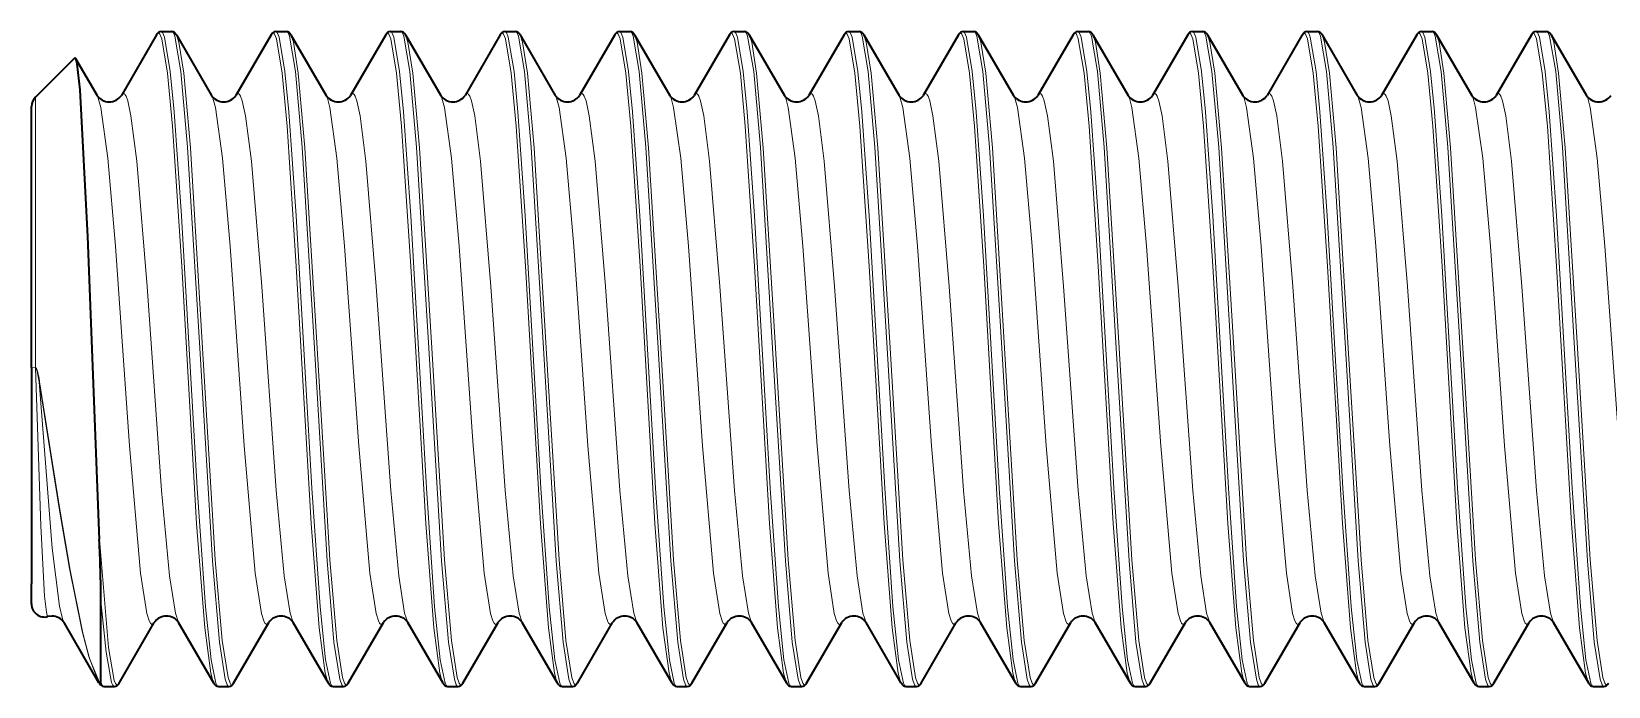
# Model space of a CAD drawing. Extents: x 276 to 976, y 40 to 757.
# Drawn here: x 859.6 to 869.23, y 384.44 to 388.44 of the extents above; entities that cross this region are included whole.
import ezdxf

# ---------------------------------------------------------------- set-up
doc = ezdxf.new("R2010")
doc.units = 0

msp = doc.modelspace()

# ---------------------------------------------------------------- linework, layer by layer
at = {"color": 7, "lineweight": 35, "ltscale": 0.010724}
for p, q in [((860.3629, 388.4178), (860.1475, 388.0469)), ((861.0629, 388.4178), (860.8474, 388.0469)), ((861.7628, 388.4178), (861.5474, 388.0469)), ((862.4628, 388.4178), (862.2474, 388.0469)), ((863.1628, 388.4178), (862.9474, 388.0469)), ((863.8629, 388.4178), (863.6475, 388.0469)), ((864.5629, 388.4178), (864.3474, 388.0469)), ((865.2628, 388.4178), (865.0474, 388.0469)), ((865.9628, 388.4178), (865.7474, 388.0469)), ((866.6628, 388.4178), (866.4474, 388.0469)), ((867.3629, 388.4178), (867.1475, 388.0469)), ((868.0629, 388.4178), (867.8474, 388.0469)), ((868.7628, 388.4178), (868.5474, 388.0469)), ((860.7128, 384.4564), (860.4974, 384.8274)), ((861.4128, 384.4564), (861.1974, 384.8274)), ((862.1129, 384.4564), (861.8975, 384.8274)), ((863.5128, 384.4564), (863.2974, 384.8274)), ((864.2128, 384.4564), (863.9974, 384.8274)), ((864.9128, 384.4564), (864.6974, 384.8274)), ((865.6129, 384.4564), (865.3975, 384.8274)), ((867.0128, 384.4564), (866.7974, 384.8274)), ((867.7128, 384.4564), (867.4974, 384.8274)), ((868.4128, 384.4564), (868.1974, 384.8274)), ((869.1129, 384.4564), (868.8975, 384.8274))]:
    msp.add_line(p, q, dxfattribs=at)
at = {"color": 7, "lineweight": 35, "ltscale": 0.00161}
for p, q in [((860.391, 388.4371), (860.4554, 388.4371)), ((861.791, 388.4371), (861.8553, 388.4371)), ((862.491, 388.4371), (862.5554, 388.4371)), ((863.191, 388.4371), (863.2554, 388.4371)), ((863.891, 388.4371), (863.9554, 388.4371)), ((865.291, 388.4371), (865.3553, 388.4371)), ((865.991, 388.4371), (866.0554, 388.4371)), ((866.691, 388.4371), (866.7554, 388.4371)), ((867.391, 388.4371), (867.4554, 388.4371)), ((868.791, 388.4371), (868.8553, 388.4371)), ((860.0409, 384.4371), (860.1053, 384.4371)), ((860.741, 384.4371), (860.8054, 384.4371)), ((861.441, 384.4371), (861.5054, 384.4371)), ((862.141, 384.4371), (862.2054, 384.4371)), ((863.541, 384.4371), (863.6053, 384.4371)), ((864.241, 384.4371), (864.3054, 384.4371)), ((864.941, 384.4371), (865.0054, 384.4371)), ((865.641, 384.4371), (865.7054, 384.4371)), ((867.041, 384.4371), (867.1053, 384.4371)), ((867.741, 384.4371), (867.8054, 384.4371)), ((868.441, 384.4371), (868.5054, 384.4371)), ((869.141, 384.4371), (869.2054, 384.4371))]:
    msp.add_line(p, q, dxfattribs=at)
at = {"color": 7, "lineweight": 35, "ltscale": 0.010723}
for p, q in [((860.4835, 388.4178), (860.6989, 388.0469)), ((861.8834, 388.4178), (862.0988, 388.0469)), ((862.5834, 388.4178), (862.7988, 388.0469)), ((863.2834, 388.4178), (863.4988, 388.0469)), ((863.9835, 388.4178), (864.1989, 388.0469)), ((865.3834, 388.4178), (865.5988, 388.0469)), ((866.0834, 388.4178), (866.2988, 388.0469)), ((866.7834, 388.4178), (866.9988, 388.0469)), ((867.4835, 388.4178), (867.6989, 388.0469)), ((868.8834, 388.4178), (869.0988, 388.0469)), ((860.1334, 384.4565), (860.3488, 384.8274)), ((860.8334, 384.4565), (861.0488, 384.8274)), ((861.5334, 384.4565), (861.7488, 384.8274)), ((862.2335, 384.4565), (862.4489, 384.8274)), ((863.6334, 384.4565), (863.8488, 384.8274)), ((864.3334, 384.4565), (864.5488, 384.8274)), ((865.0334, 384.4565), (865.2488, 384.8274)), ((865.7335, 384.4565), (865.9489, 384.8274)), ((867.1334, 384.4565), (867.3488, 384.8274)), ((867.8334, 384.4565), (868.0488, 384.8274)), ((868.5334, 384.4565), (868.7488, 384.8274))]:
    msp.add_line(p, q, dxfattribs=at)
at = {"color": 7, "lineweight": 35, "ltscale": 0.001611}
for p, q in [((861.0909, 388.4371), (861.1554, 388.4371)), ((864.5909, 388.4371), (864.6554, 388.4371)), ((868.0909, 388.4371), (868.1554, 388.4371)), ((862.8409, 384.4371), (862.9054, 384.4371)), ((866.3409, 384.4371), (866.4054, 384.4371))]:
    msp.add_line(p, q, dxfattribs=at)
at = {"color": 7, "lineweight": 35, "ltscale": 0.010722}
for p, q in [((861.1835, 388.4178), (861.3988, 388.0469)), ((864.6835, 388.4178), (864.8988, 388.0469)), ((868.1835, 388.4178), (868.3988, 388.0469)), ((862.9335, 384.4565), (863.1488, 384.8274)), ((866.4335, 384.4565), (866.6488, 384.8274))]:
    msp.add_line(p, q, dxfattribs=at)
at = {"color": 7, "lineweight": 35, "ltscale": 0.008427}
msp.add_line((859.6223, 388.0363), (859.8607, 388.2747), dxfattribs=at)
at = {"color": 7, "lineweight": 35, "ltscale": 0.006509}
msp.add_line((859.868, 388.272), (859.9988, 388.0469), dxfattribs=at)
at = {"color": 7, "lineweight": 13, "ltscale": 0.004894}
msp.add_line((859.6223, 387.8405), (859.6223, 388.0363), dxfattribs=at)
at = {"color": 7, "lineweight": 35, "ltscale": 0.004721}
msp.add_line((859.5989, 387.7909), (859.5989, 387.9797), dxfattribs=at)
at = {"color": 7, "lineweight": 35, "ltscale": 0.035131}
msp.add_line((859.5989, 386.3857), (859.5989, 387.7909), dxfattribs=at)
at = {"color": 7, "lineweight": 13, "ltscale": 0.03642}
msp.add_line((859.6223, 386.3838), (859.6223, 387.8405), dxfattribs=at)
at = {"color": 7, "lineweight": 13, "ltscale": 0.000599952}
msp.add_line((859.5989, 386.3857), (859.6228, 386.3838), dxfattribs=at)
at = {"color": 7, "lineweight": 35, "ltscale": 0.033076}
msp.add_line((859.5989, 386.3857), (859.5989, 385.0626), dxfattribs=at)
at = {"color": 7, "lineweight": 13, "ltscale": 0.000602338}
msp.add_line((859.5989, 386.3857), (859.6228, 386.3828), dxfattribs=at)
at = {"color": 7, "lineweight": 13, "ltscale": 3.00273e-05}
msp.add_line((859.6223, 386.3838), (859.6229, 386.3827), dxfattribs=at)
at = {"color": 7, "lineweight": 13, "ltscale": 8.19761e-05}
msp.add_line((859.6484, 386.2981), (859.6453, 386.2973), dxfattribs=at)
at = {"color": 7, "lineweight": 35, "ltscale": 0.00304}
msp.add_line((859.5989, 384.941), (859.5989, 385.0626), dxfattribs=at)
at = {"color": 7, "lineweight": 35, "ltscale": 0.012357}
msp.add_line((860.0231, 384.4627), (860.0231, 384.9569), dxfattribs=at)
at = {"color": 7, "lineweight": 35, "ltscale": 0.000600061}
msp.add_line((859.7231, 384.8665), (859.6993, 384.8635), dxfattribs=at)
at = {"color": 7, "lineweight": 35, "ltscale": 0.010635}
msp.add_line((860.011, 384.4595), (859.7974, 384.8274), dxfattribs=at)
at = {"color": 7, "lineweight": 35, "ltscale": 0.010725}
for p, q in [((862.8129, 384.4564), (862.5974, 384.8274)), ((866.3129, 384.4564), (866.0974, 384.8274))]:
    msp.add_line(p, q, dxfattribs=at)
at = {"color": 7, "lineweight": 35, "ltscale": 0.000162119}
msp.add_line((860.011, 384.4595), (860.0143, 384.4539), dxfattribs=at)
at = {"color": 7, "lineweight": 35, "ltscale": 0.000130953}
msp.add_line((860.0173, 384.4502), (860.0141, 384.4543), dxfattribs=at)
at = {"color": 7, "lineweight": 13}
for points in [[(860.4294, 388.183), (860.3945, 388.3923), (860.3825, 388.4208), (860.3785, 388.4252), (860.3765, 388.4265), (860.3736, 388.4271)], [(860.4467, 388.1923), (860.4117, 388.4023), (860.3998, 388.4308), (860.3958, 388.4352), (860.3938, 388.4365), (860.3909, 388.4371)], [(860.4554, 388.4371), (860.4575, 388.4368), (860.4616, 388.434), (860.4658, 388.4284), (860.474, 388.409), (860.511, 388.1923)], [(860.4835, 388.4178), (860.4987, 388.3731), (860.5283, 388.184)], [(861.1294, 388.183), (861.0945, 388.3923), (861.0825, 388.4208), (861.0785, 388.4252), (861.0765, 388.4265), (861.0736, 388.4271)], [(861.1467, 388.1923), (861.1118, 388.4023), (861.0998, 388.4308), (861.0958, 388.4352), (861.0938, 388.4365), (861.0909, 388.4371)], [(861.1554, 388.4371), (861.1575, 388.4368), (861.1616, 388.434), (861.1658, 388.4284), (861.174, 388.409), (861.211, 388.1923)], [(861.1835, 388.4178), (861.1987, 388.3731), (861.2283, 388.184)], [(861.8293, 388.183), (861.7944, 388.3923), (861.7825, 388.4208), (861.7785, 388.4252), (861.7765, 388.4265), (861.7736, 388.4271)], [(861.8467, 388.1923), (861.8118, 388.4023), (861.7998, 388.4308), (861.7958, 388.4352), (861.7938, 388.4365), (861.7909, 388.4371)], [(861.8553, 388.4371), (861.8574, 388.4368), (861.8616, 388.434), (861.8657, 388.4284), (861.874, 388.409), (861.911, 388.1923)], [(861.8834, 388.4178), (861.8987, 388.3731), (861.9283, 388.184)], [(862.5294, 388.183), (862.4944, 388.3923), (862.4825, 388.4208), (862.4785, 388.4252), (862.4765, 388.4265), (862.4736, 388.4271)], [(862.5466, 388.1923), (862.5118, 388.4023), (862.4998, 388.4308), (862.4958, 388.4352), (862.4938, 388.4365), (862.4909, 388.4371)], [(862.5554, 388.4371), (862.5574, 388.4368), (862.5616, 388.434), (862.5657, 388.4284), (862.574, 388.409), (862.611, 388.1923)], [(862.5834, 388.4178), (862.5987, 388.3731), (862.6283, 388.184)], [(863.2294, 388.183), (863.1945, 388.3923), (863.1825, 388.4208), (863.1785, 388.4252), (863.1765, 388.4265), (863.1736, 388.4271)], [(863.2466, 388.1923), (863.2118, 388.4023), (863.1998, 388.4308), (863.1958, 388.4352), (863.1938, 388.4365), (863.1909, 388.4371)], [(863.2554, 388.4371), (863.2574, 388.4368), (863.2616, 388.434), (863.2657, 388.4284), (863.274, 388.409), (863.311, 388.1923)], [(863.2834, 388.4178), (863.2987, 388.3731), (863.3283, 388.184)], [(863.9294, 388.183), (863.8945, 388.3923), (863.8825, 388.4208), (863.8785, 388.4252), (863.8765, 388.4265), (863.8736, 388.4271)], [(863.9467, 388.1923), (863.9117, 388.4023), (863.8998, 388.4308), (863.8958, 388.4352), (863.8938, 388.4365), (863.8909, 388.4371)], [(863.9554, 388.4371), (863.9575, 388.4368), (863.9616, 388.434), (863.9658, 388.4284), (863.974, 388.409), (864.011, 388.1923)], [(863.9835, 388.4178), (863.9987, 388.3731), (864.0283, 388.184)], [(864.6294, 388.183), (864.5945, 388.3923), (864.5825, 388.4208), (864.5785, 388.4252), (864.5765, 388.4265), (864.5736, 388.4271)], [(864.6467, 388.1923), (864.6118, 388.4023), (864.5998, 388.4308), (864.5958, 388.4352), (864.5938, 388.4365), (864.5909, 388.4371)], [(864.6554, 388.4371), (864.6575, 388.4368), (864.6616, 388.434), (864.6658, 388.4284), (864.674, 388.409), (864.711, 388.1923)], [(864.6835, 388.4178), (864.6987, 388.3731), (864.7283, 388.184)], [(865.3293, 388.183), (865.2944, 388.3923), (865.2825, 388.4208), (865.2785, 388.4252), (865.2765, 388.4265), (865.2736, 388.4271)], [(865.3467, 388.1923), (865.3118, 388.4023), (865.2998, 388.4308), (865.2958, 388.4352), (865.2938, 388.4365), (865.2909, 388.4371)], [(865.3553, 388.4371), (865.3574, 388.4368), (865.3616, 388.434), (865.3657, 388.4284), (865.374, 388.409), (865.411, 388.1923)], [(865.3834, 388.4178), (865.3987, 388.3731), (865.4283, 388.184)], [(866.0294, 388.183), (865.9944, 388.3923), (865.9825, 388.4208), (865.9785, 388.4252), (865.9765, 388.4265), (865.9736, 388.4271)], [(866.0466, 388.1923), (866.0118, 388.4023), (865.9998, 388.4308), (865.9958, 388.4352), (865.9938, 388.4365), (865.9909, 388.4371)], [(866.0554, 388.4371), (866.0574, 388.4368), (866.0616, 388.434), (866.0657, 388.4284), (866.074, 388.409), (866.111, 388.1923)], [(866.0834, 388.4178), (866.0987, 388.3731), (866.1283, 388.184)], [(866.7294, 388.183), (866.6945, 388.3923), (866.6825, 388.4208), (866.6785, 388.4252), (866.6765, 388.4265), (866.6736, 388.4271)], [(866.7466, 388.1923), (866.7118, 388.4023), (866.6998, 388.4308), (866.6958, 388.4352), (866.6938, 388.4365), (866.6909, 388.4371)], [(866.7554, 388.4371), (866.7574, 388.4368), (866.7616, 388.434), (866.7657, 388.4284), (866.774, 388.409), (866.811, 388.1923)], [(866.7834, 388.4178), (866.7987, 388.3731), (866.8283, 388.184)], [(867.4294, 388.183), (867.3945, 388.3923), (867.3825, 388.4208), (867.3785, 388.4252), (867.3765, 388.4265), (867.3736, 388.4271)], [(867.4467, 388.1923), (867.4117, 388.4023), (867.3998, 388.4308), (867.3958, 388.4352), (867.3938, 388.4365), (867.3909, 388.4371)], [(867.4554, 388.4371), (867.4575, 388.4368), (867.4616, 388.434), (867.4658, 388.4284), (867.474, 388.409), (867.511, 388.1923)], [(867.4835, 388.4178), (867.4987, 388.3731), (867.5283, 388.184)], [(868.1294, 388.183), (868.0945, 388.3923), (868.0825, 388.4208), (868.0785, 388.4252), (868.0765, 388.4265), (868.0736, 388.4271)], [(868.1467, 388.1923), (868.1118, 388.4023), (868.0998, 388.4308), (868.0958, 388.4352), (868.0938, 388.4365), (868.0909, 388.4371)], [(868.1554, 388.4371), (868.1575, 388.4368), (868.1616, 388.434), (868.1658, 388.4284), (868.174, 388.409), (868.211, 388.1923)], [(868.1835, 388.4178), (868.1987, 388.3731), (868.2283, 388.184)], [(868.8293, 388.183), (868.7944, 388.3923), (868.7825, 388.4208), (868.7785, 388.4252), (868.7765, 388.4265), (868.7736, 388.4271)], [(868.8467, 388.1923), (868.8118, 388.4023), (868.7998, 388.4308), (868.7958, 388.4352), (868.7938, 388.4365), (868.7909, 388.4371)], [(868.8553, 388.4371), (868.8574, 388.4368), (868.8616, 388.434), (868.8657, 388.4284), (868.874, 388.409), (868.911, 388.1923)], [(868.8834, 388.4178), (868.8987, 388.3731), (868.9283, 388.184)], [(860.7128, 384.4564), (860.7064, 384.4708), (860.6936, 384.5188), (860.6567, 384.7957), (860.6075, 385.4325), (860.5164, 387.0036), (860.4599, 387.8595), (860.4294, 388.183)], [(860.7409, 384.4371), (860.7379, 384.4379), (860.7358, 384.4393), (860.7318, 384.444), (860.7256, 384.456), (860.6957, 384.5999), (860.6616, 384.9231), (860.6111, 385.6479), (860.5156, 387.3113), (860.4706, 387.9471), (860.4467, 388.1923)], [(860.511, 388.1923), (860.5519, 387.732), (860.6266, 386.5033), (860.7043, 385.2036), (860.7467, 384.7073), (860.782, 384.4808), (860.7941, 384.4473), (860.8002, 384.4393), (860.8036, 384.4373), (860.8054, 384.4371)], [(860.5283, 388.184), (860.5692, 387.7264), (860.6439, 386.5036), (860.7217, 385.2102), (860.764, 384.7165), (860.7993, 384.4908), (860.8114, 384.4574), (860.8174, 384.4493), (860.8209, 384.4474), (860.8226, 384.4471)], [(861.4128, 384.4564), (861.4064, 384.4708), (861.3936, 384.5188), (861.3567, 384.7957), (861.3076, 385.4325), (861.2164, 387.0036), (861.1599, 387.8595), (861.1294, 388.183)], [(861.4409, 384.4371), (861.4379, 384.4379), (861.4358, 384.4393), (861.4318, 384.444), (861.4257, 384.456), (861.3957, 384.5999), (861.3616, 384.9231), (861.3112, 385.6479), (861.2156, 387.3113), (861.1707, 387.9471), (861.1467, 388.1923)], [(861.211, 388.1923), (861.2518, 387.732), (861.3267, 386.5033), (861.4044, 385.2036), (861.4467, 384.7073), (861.482, 384.4808), (861.4941, 384.4473), (861.5002, 384.4393), (861.5037, 384.4373), (861.5054, 384.4371)], [(861.2283, 388.184), (861.2692, 387.7264), (861.3439, 386.5036), (861.4217, 385.2102), (861.464, 384.7165), (861.4993, 384.4908), (861.5114, 384.4574), (861.5175, 384.4493), (861.5209, 384.4474), (861.5226, 384.4471)], [(862.1129, 384.4564), (862.1064, 384.4708), (862.0936, 384.5188), (862.0566, 384.7957), (862.0076, 385.4325), (861.9164, 387.0036), (861.8599, 387.8595), (861.8293, 388.183)], [(862.1409, 384.4371), (862.1378, 384.4379), (862.1358, 384.4393), (862.1317, 384.444), (862.1256, 384.456), (862.0957, 384.5999), (862.0616, 384.9231), (862.0112, 385.6479), (861.9155, 387.3113), (861.8706, 387.9471), (861.8467, 388.1923)], [(861.911, 388.1923), (861.9518, 387.732), (862.0266, 386.5033), (862.1044, 385.2036), (862.1467, 384.7073), (862.182, 384.4808), (862.1941, 384.4473), (862.2002, 384.4393), (862.2036, 384.4373), (862.2054, 384.4371)], [(861.9283, 388.184), (861.9691, 387.7264), (862.0439, 386.5036), (862.1217, 385.2102), (862.1641, 384.7165), (862.1993, 384.4908), (862.2114, 384.4574), (862.2175, 384.4493), (862.2209, 384.4474), (862.2227, 384.4471)], [(862.8129, 384.4564), (862.8064, 384.4708), (862.7936, 384.5188), (862.7567, 384.7957), (862.7076, 385.4325), (862.6165, 387.0036), (862.5599, 387.8595), (862.5294, 388.183)], [(862.8409, 384.4371), (862.8378, 384.4379), (862.8358, 384.4393), (862.8317, 384.444), (862.8257, 384.456), (862.7957, 384.5999), (862.7616, 384.9231), (862.7112, 385.6479), (862.6155, 387.3113), (862.5707, 387.9471), (862.5466, 388.1923)], [(862.611, 388.1923), (862.6519, 387.732), (862.7266, 386.5033), (862.8043, 385.2036), (862.8467, 384.7073), (862.882, 384.4808), (862.8941, 384.4473), (862.9001, 384.4393), (862.9036, 384.4373), (862.9054, 384.4371)], [(862.6283, 388.184), (862.6691, 387.7264), (862.744, 386.5036), (862.8217, 385.2102), (862.864, 384.7165), (862.8993, 384.4908), (862.9114, 384.4574), (862.9175, 384.4493), (862.9209, 384.4474), (862.9227, 384.4471)], [(863.5128, 384.4564), (863.5064, 384.4708), (863.4937, 384.5188), (863.4567, 384.7957), (863.4076, 385.4325), (863.3164, 387.0036), (863.2599, 387.8595), (863.2294, 388.183)], [(863.5409, 384.4371), (863.5378, 384.4379), (863.5358, 384.4393), (863.5317, 384.444), (863.5256, 384.456), (863.4957, 384.5999), (863.4617, 384.9231), (863.4111, 385.6479), (863.3156, 387.3113), (863.2706, 387.9471), (863.2466, 388.1923)], [(863.311, 388.1923), (863.3519, 387.732), (863.4266, 386.5033), (863.5043, 385.2036), (863.5468, 384.7073), (863.582, 384.4808), (863.5941, 384.4473), (863.6002, 384.4393), (863.6036, 384.4373), (863.6053, 384.4371)], [(863.3283, 388.184), (863.3691, 387.7264), (863.444, 386.5036), (863.5217, 385.2102), (863.564, 384.7165), (863.5992, 384.4908), (863.6114, 384.4574), (863.6174, 384.4493), (863.6209, 384.4474), (863.6227, 384.4471)], [(864.2128, 384.4564), (864.2064, 384.4708), (864.1936, 384.5188), (864.1567, 384.7957), (864.1075, 385.4325), (864.0164, 387.0036), (863.9599, 387.8595), (863.9294, 388.183)], [(864.2409, 384.4371), (864.2379, 384.4379), (864.2358, 384.4393), (864.2318, 384.444), (864.2256, 384.456), (864.1957, 384.5999), (864.1616, 384.9231), (864.1111, 385.6479), (864.0156, 387.3113), (863.9706, 387.9471), (863.9467, 388.1923)], [(864.011, 388.1923), (864.0519, 387.732), (864.1266, 386.5033), (864.2043, 385.2036), (864.2467, 384.7073), (864.282, 384.4808), (864.2941, 384.4473), (864.3002, 384.4393), (864.3036, 384.4373), (864.3054, 384.4371)], [(864.0283, 388.184), (864.0692, 387.7264), (864.1439, 386.5036), (864.2217, 385.2102), (864.264, 384.7165), (864.2993, 384.4908), (864.3114, 384.4574), (864.3174, 384.4493), (864.3209, 384.4474), (864.3226, 384.4471)], [(864.9128, 384.4564), (864.9064, 384.4708), (864.8936, 384.5188), (864.8567, 384.7957), (864.8076, 385.4325), (864.7164, 387.0036), (864.6599, 387.8595), (864.6294, 388.183)], [(864.9409, 384.4371), (864.9379, 384.4379), (864.9358, 384.4393), (864.9318, 384.444), (864.9257, 384.456), (864.8957, 384.5999), (864.8616, 384.9231), (864.8112, 385.6479), (864.7156, 387.3113), (864.6707, 387.9471), (864.6467, 388.1923)], [(864.711, 388.1923), (864.7518, 387.732), (864.8267, 386.5033), (864.9044, 385.2036), (864.9467, 384.7073), (864.982, 384.4808), (864.9941, 384.4473), (865.0002, 384.4393), (865.0037, 384.4373), (865.0054, 384.4371)], [(864.7283, 388.184), (864.7692, 387.7264), (864.8439, 386.5036), (864.9217, 385.2102), (864.964, 384.7165), (864.9993, 384.4908), (865.0114, 384.4574), (865.0175, 384.4493), (865.0209, 384.4474), (865.0226, 384.4471)], [(865.6129, 384.4564), (865.6064, 384.4708), (865.5936, 384.5188), (865.5566, 384.7957), (865.5076, 385.4325), (865.4164, 387.0036), (865.3599, 387.8595), (865.3293, 388.183)], [(865.6409, 384.4371), (865.6378, 384.4379), (865.6358, 384.4393), (865.6317, 384.444), (865.6256, 384.456), (865.5957, 384.5999), (865.5616, 384.9231), (865.5112, 385.6479), (865.4155, 387.3113), (865.3706, 387.9471), (865.3467, 388.1923)], [(865.411, 388.1923), (865.4518, 387.732), (865.5266, 386.5033), (865.6044, 385.2036), (865.6467, 384.7073), (865.682, 384.4808), (865.6941, 384.4473), (865.7002, 384.4393), (865.7036, 384.4373), (865.7054, 384.4371)], [(865.4283, 388.184), (865.4691, 387.7264), (865.5439, 386.5036), (865.6217, 385.2102), (865.6641, 384.7165), (865.6993, 384.4908), (865.7114, 384.4574), (865.7175, 384.4493), (865.7209, 384.4474), (865.7227, 384.4471)], [(866.3129, 384.4564), (866.3064, 384.4708), (866.2936, 384.5188), (866.2567, 384.7957), (866.2076, 385.4325), (866.1165, 387.0036), (866.0599, 387.8595), (866.0294, 388.183)], [(866.3409, 384.4371), (866.3378, 384.4379), (866.3358, 384.4393), (866.3317, 384.444), (866.3257, 384.456), (866.2957, 384.5999), (866.2616, 384.9231), (866.2112, 385.6479), (866.1155, 387.3113), (866.0707, 387.9471), (866.0466, 388.1923)], [(866.111, 388.1923), (866.1519, 387.732), (866.2266, 386.5033), (866.3043, 385.2036), (866.3467, 384.7073), (866.382, 384.4808), (866.3941, 384.4473), (866.4001, 384.4393), (866.4036, 384.4373), (866.4054, 384.4371)], [(866.1283, 388.184), (866.1691, 387.7264), (866.244, 386.5036), (866.3217, 385.2102), (866.364, 384.7165), (866.3993, 384.4908), (866.4114, 384.4574), (866.4175, 384.4493), (866.4209, 384.4474), (866.4227, 384.4471)], [(867.0128, 384.4564), (867.0064, 384.4708), (866.9937, 384.5188), (866.9567, 384.7957), (866.9076, 385.4325), (866.8164, 387.0036), (866.7599, 387.8595), (866.7294, 388.183)], [(867.0409, 384.4371), (867.0378, 384.4379), (867.0358, 384.4393), (867.0317, 384.444), (867.0256, 384.456), (866.9957, 384.5999), (866.9617, 384.9231), (866.9111, 385.6479), (866.8156, 387.3113), (866.7706, 387.9471), (866.7466, 388.1923)], [(866.811, 388.1923), (866.8519, 387.732), (866.9266, 386.5033), (867.0043, 385.2036), (867.0468, 384.7073), (867.082, 384.4808), (867.0941, 384.4473), (867.1002, 384.4393), (867.1036, 384.4373), (867.1053, 384.4371)], [(866.8283, 388.184), (866.8691, 387.7264), (866.944, 386.5036), (867.0217, 385.2102), (867.064, 384.7165), (867.0992, 384.4908), (867.1114, 384.4574), (867.1174, 384.4493), (867.1209, 384.4474), (867.1227, 384.4471)], [(867.7128, 384.4564), (867.7064, 384.4708), (867.6936, 384.5188), (867.6567, 384.7957), (867.6075, 385.4325), (867.5164, 387.0036), (867.4599, 387.8595), (867.4294, 388.183)], [(867.7409, 384.4371), (867.7379, 384.4379), (867.7358, 384.4393), (867.7318, 384.444), (867.7256, 384.456), (867.6957, 384.5999), (867.6616, 384.9231), (867.6111, 385.6479), (867.5156, 387.3113), (867.4706, 387.9471), (867.4467, 388.1923)], [(867.511, 388.1923), (867.5519, 387.732), (867.6266, 386.5033), (867.7043, 385.2036), (867.7467, 384.7073), (867.782, 384.4808), (867.7941, 384.4473), (867.8002, 384.4393), (867.8036, 384.4373), (867.8054, 384.4371)], [(867.5283, 388.184), (867.5692, 387.7264), (867.6439, 386.5036), (867.7217, 385.2102), (867.764, 384.7165), (867.7993, 384.4908), (867.8114, 384.4574), (867.8174, 384.4493), (867.8209, 384.4474), (867.8226, 384.4471)], [(868.4128, 384.4564), (868.4064, 384.4708), (868.3936, 384.5188), (868.3567, 384.7957), (868.3076, 385.4325), (868.2164, 387.0036), (868.1599, 387.8595), (868.1294, 388.183)], [(868.4409, 384.4371), (868.4379, 384.4379), (868.4358, 384.4393), (868.4318, 384.444), (868.4257, 384.456), (868.3957, 384.5999), (868.3616, 384.9231), (868.3112, 385.6479), (868.2156, 387.3113), (868.1707, 387.9471), (868.1467, 388.1923)], [(868.211, 388.1923), (868.2518, 387.732), (868.3267, 386.5033), (868.4044, 385.2036), (868.4467, 384.7073), (868.482, 384.4808), (868.4941, 384.4473), (868.5002, 384.4393), (868.5037, 384.4373), (868.5054, 384.4371)], [(868.2283, 388.184), (868.2692, 387.7264), (868.3439, 386.5036), (868.4217, 385.2102), (868.464, 384.7165), (868.4993, 384.4908), (868.5114, 384.4574), (868.5175, 384.4493), (868.5209, 384.4474), (868.5226, 384.4471)], [(869.1129, 384.4564), (869.1064, 384.4708), (869.0936, 384.5188), (869.0566, 384.7957), (869.0076, 385.4325), (868.9164, 387.0036), (868.8599, 387.8595), (868.8293, 388.183)], [(869.1409, 384.4371), (869.1378, 384.4379), (869.1358, 384.4393), (869.1317, 384.444), (869.1256, 384.456), (869.0957, 384.5999), (869.0616, 384.9231), (869.0112, 385.6479), (868.9155, 387.3113), (868.8706, 387.9471), (868.8467, 388.1923)], [(868.911, 388.1923), (868.9518, 387.732), (869.0266, 386.5033), (869.1044, 385.2036), (869.1467, 384.7073), (869.182, 384.4808), (869.1941, 384.4473), (869.2002, 384.4393), (869.2036, 384.4373), (869.2054, 384.4371)], [(868.9283, 388.184), (868.9691, 387.7264), (869.0439, 386.5036), (869.1217, 385.2102), (869.1641, 384.7165), (869.1993, 384.4908), (869.2114, 384.4574), (869.2175, 384.4493), (869.2209, 384.4474), (869.2227, 384.4471)], [(859.9988, 388.0469), (860.0067, 388.0295), (860.022, 387.9727), (860.065, 387.6642), (860.1117, 387.1263), (860.1978, 385.9061), (860.2653, 385.129), (860.3036, 384.8826), (860.3177, 384.837), (860.3248, 384.8236), (860.3297, 384.8184), (860.332, 384.8169), (860.3356, 384.816)], [(860.1606, 388.0582), (860.1658, 388.0565), (860.1693, 388.0533), (860.1762, 388.0424), (860.1865, 388.0148), (860.2065, 387.9229), (860.2419, 387.6457), (860.3049, 386.8793), (860.3933, 385.6346), (860.4423, 385.1118), (860.4783, 384.8837), (860.4974, 384.8274)], [(860.6989, 388.0469), (860.7067, 388.0295), (860.722, 387.9727), (860.765, 387.6642), (860.8117, 387.1263), (860.8978, 385.9061), (860.9652, 385.129), (861.0036, 384.8826), (861.0177, 384.837), (861.0248, 384.8236), (861.0297, 384.8184), (861.032, 384.8169), (861.0356, 384.816)], [(860.8606, 388.0582), (860.8658, 388.0565), (860.8693, 388.0533), (860.8762, 388.0424), (860.8865, 388.0148), (860.9065, 387.9229), (860.9419, 387.6457), (861.0049, 386.8793), (861.0933, 385.6346), (861.1423, 385.1118), (861.1783, 384.8837), (861.1974, 384.8274)], [(861.3988, 388.0469), (861.4066, 388.0295), (861.422, 387.9727), (861.465, 387.6642), (861.5117, 387.1263), (861.5978, 385.9061), (861.6652, 385.129), (861.7036, 384.8826), (861.7177, 384.837), (861.7249, 384.8236), (861.7296, 384.8184), (861.7321, 384.8169), (861.7357, 384.816)], [(861.5607, 388.0582), (861.5659, 388.0565), (861.5693, 388.0533), (861.5762, 388.0424), (861.5865, 388.0148), (861.6064, 387.9229), (861.6419, 387.6457), (861.7048, 386.8793), (861.7933, 385.6346), (861.8423, 385.1118), (861.8783, 384.8837), (861.8975, 384.8274)], [(862.0988, 388.0469), (862.1066, 388.0295), (862.1219, 387.9727), (862.165, 387.6642), (862.2117, 387.1263), (862.2979, 385.9061), (862.3652, 385.129), (862.4036, 384.8826), (862.4177, 384.837), (862.4249, 384.8236), (862.4296, 384.8184), (862.432, 384.8169), (862.4357, 384.816)], [(862.2606, 388.0582), (862.2659, 388.0565), (862.2693, 388.0533), (862.2762, 388.0424), (862.2865, 388.0148), (862.3065, 387.9229), (862.3419, 387.6457), (862.4048, 386.8793), (862.4933, 385.6346), (862.5422, 385.1118), (862.5783, 384.8837), (862.5974, 384.8274)], [(862.7988, 388.0469), (862.8066, 388.0295), (862.822, 387.9727), (862.865, 387.6642), (862.9117, 387.1263), (862.9978, 385.9061), (863.0652, 385.129), (863.1036, 384.8826), (863.1177, 384.837), (863.1249, 384.8236), (863.1296, 384.8184), (863.132, 384.8169), (863.1356, 384.816)], [(862.9606, 388.0582), (862.9658, 388.0565), (862.9693, 388.0533), (862.9762, 388.0424), (862.9865, 388.0148), (863.0065, 387.9229), (863.0419, 387.6457), (863.1049, 386.8793), (863.1934, 385.6346), (863.2422, 385.1118), (863.2783, 384.8837), (863.2974, 384.8274)], [(863.4988, 388.0469), (863.5067, 388.0295), (863.522, 387.9727), (863.565, 387.6642), (863.6117, 387.1263), (863.6978, 385.9061), (863.7653, 385.129), (863.8036, 384.8826), (863.8177, 384.837), (863.8248, 384.8236), (863.8297, 384.8184), (863.832, 384.8169), (863.8356, 384.816)], [(863.6606, 388.0582), (863.6658, 388.0565), (863.6693, 388.0533), (863.6762, 388.0424), (863.6865, 388.0148), (863.7065, 387.9229), (863.7419, 387.6457), (863.8049, 386.8793), (863.8933, 385.6346), (863.9423, 385.1118), (863.9783, 384.8837), (863.9974, 384.8274)], [(864.1989, 388.0469), (864.2067, 388.0295), (864.222, 387.9727), (864.265, 387.6642), (864.3117, 387.1263), (864.3978, 385.9061), (864.4652, 385.129), (864.5036, 384.8826), (864.5177, 384.837), (864.5248, 384.8236), (864.5297, 384.8184), (864.532, 384.8169), (864.5356, 384.816)], [(864.3606, 388.0582), (864.3658, 388.0565), (864.3693, 388.0533), (864.3762, 388.0424), (864.3865, 388.0148), (864.4065, 387.9229), (864.4419, 387.6457), (864.5049, 386.8793), (864.5933, 385.6346), (864.6423, 385.1118), (864.6783, 384.8837), (864.6974, 384.8274)], [(864.8988, 388.0469), (864.9066, 388.0295), (864.922, 387.9727), (864.965, 387.6642), (865.0117, 387.1263), (865.0978, 385.9061), (865.1652, 385.129), (865.2036, 384.8826), (865.2177, 384.837), (865.2249, 384.8236), (865.2296, 384.8184), (865.2321, 384.8169), (865.2357, 384.816)], [(865.0607, 388.0582), (865.0659, 388.0565), (865.0693, 388.0533), (865.0762, 388.0424), (865.0865, 388.0148), (865.1064, 387.9229), (865.1419, 387.6457), (865.2048, 386.8793), (865.2933, 385.6346), (865.3423, 385.1118), (865.3783, 384.8837), (865.3975, 384.8274)], [(865.5988, 388.0469), (865.6066, 388.0295), (865.6219, 387.9727), (865.665, 387.6642), (865.7117, 387.1263), (865.7979, 385.9061), (865.8652, 385.129), (865.9036, 384.8826), (865.9177, 384.837), (865.9249, 384.8236), (865.9296, 384.8184), (865.932, 384.8169), (865.9357, 384.816)], [(865.7606, 388.0582), (865.7659, 388.0565), (865.7693, 388.0533), (865.7762, 388.0424), (865.7865, 388.0148), (865.8065, 387.9229), (865.8419, 387.6457), (865.9048, 386.8793), (865.9933, 385.6346), (866.0422, 385.1118), (866.0783, 384.8837), (866.0974, 384.8274)], [(866.2988, 388.0469), (866.3066, 388.0295), (866.322, 387.9727), (866.365, 387.6642), (866.4117, 387.1263), (866.4978, 385.9061), (866.5652, 385.129), (866.6036, 384.8826), (866.6177, 384.837), (866.6249, 384.8236), (866.6296, 384.8184), (866.632, 384.8169), (866.6356, 384.816)], [(866.4606, 388.0582), (866.4658, 388.0565), (866.4693, 388.0533), (866.4762, 388.0424), (866.4865, 388.0148), (866.5065, 387.9229), (866.5419, 387.6457), (866.6049, 386.8793), (866.6934, 385.6346), (866.7422, 385.1118), (866.7783, 384.8837), (866.7974, 384.8274)], [(866.9988, 388.0469), (867.0067, 388.0295), (867.022, 387.9727), (867.065, 387.6642), (867.1117, 387.1263), (867.1978, 385.9061), (867.2653, 385.129), (867.3036, 384.8826), (867.3177, 384.837), (867.3248, 384.8236), (867.3297, 384.8184), (867.332, 384.8169), (867.3356, 384.816)], [(867.1606, 388.0582), (867.1658, 388.0565), (867.1693, 388.0533), (867.1762, 388.0424), (867.1865, 388.0148), (867.2065, 387.9229), (867.2419, 387.6457), (867.3049, 386.8793), (867.3933, 385.6346), (867.4423, 385.1118), (867.4783, 384.8837), (867.4974, 384.8274)], [(867.6989, 388.0469), (867.7067, 388.0295), (867.722, 387.9727), (867.765, 387.6642), (867.8117, 387.1263), (867.8978, 385.9061), (867.9652, 385.129), (868.0036, 384.8826), (868.0177, 384.837), (868.0248, 384.8236), (868.0297, 384.8184), (868.032, 384.8169), (868.0356, 384.816)], [(867.8606, 388.0582), (867.8658, 388.0565), (867.8693, 388.0533), (867.8762, 388.0424), (867.8865, 388.0148), (867.9065, 387.9229), (867.9419, 387.6457), (868.0049, 386.8793), (868.0933, 385.6346), (868.1423, 385.1118), (868.1783, 384.8837), (868.1974, 384.8274)], [(868.3988, 388.0469), (868.4066, 388.0295), (868.422, 387.9727), (868.465, 387.6642), (868.5117, 387.1263), (868.5978, 385.9061), (868.6652, 385.129), (868.7036, 384.8826), (868.7177, 384.837), (868.7249, 384.8236), (868.7296, 384.8184), (868.7321, 384.8169), (868.7357, 384.816)], [(868.5607, 388.0582), (868.5659, 388.0565), (868.5693, 388.0533), (868.5762, 388.0424), (868.5865, 388.0148), (868.6064, 387.9229), (868.6419, 387.6457), (868.7048, 386.8793), (868.7933, 385.6346), (868.8423, 385.1118), (868.8783, 384.8837), (868.8975, 384.8274)], [(869.0988, 388.0469), (869.1066, 388.0295), (869.1219, 387.9727), (869.165, 387.6642), (869.2117, 387.1263), (869.2979, 385.9061), (869.3652, 385.129), (869.4036, 384.8826), (869.4177, 384.837), (869.4249, 384.8236), (869.4296, 384.8184), (869.432, 384.8169), (869.4357, 384.816)], [(859.6228, 386.3829), (859.6558, 385.4181), (859.6788, 384.9889)], [(859.6453, 386.2973), (859.6311, 386.3698), (859.6229, 386.3829)], [(860.011, 384.4595), (859.9481, 384.6206), (859.9075, 384.7749), (859.83, 385.1578), (859.7676, 385.5248), (859.6453, 386.2973)], [(859.6453, 386.2973), (859.7239, 385.2824), (859.769, 384.928), (859.7878, 384.8499), (859.7974, 384.8274)], [(860.0173, 384.4502), (859.9538, 384.6084), (859.9128, 384.7624), (859.8348, 385.1468), (859.7719, 385.5173), (859.6484, 386.2981)], [(860.1227, 384.4471), (860.1206, 384.4475), (860.1166, 384.4501), (860.1125, 384.4554), (860.1044, 384.4739), (860.0687, 384.6755), (860.0131, 385.3341)], [(859.6984, 384.8635), (859.6972, 384.8644), (859.6946, 384.8692), (859.6896, 384.8912), (859.6788, 384.9889)], [(860.1053, 384.4371), (860.1034, 384.4374), (860.0995, 384.4398), (860.0957, 384.4446), (860.088, 384.4613), (860.0541, 384.6452), (860.0231, 384.9569)]]:
    msp.add_lwpolyline(points, dxfattribs=at)
at = {"color": 7, "lineweight": 35}
for points in [[(859.896, 388.0807), (859.8775, 388.2391), (859.8712, 388.2647), (859.868, 388.272)], [(860.0131, 385.3341), (859.9434, 387.1849), (859.896, 388.0807)], [(860.0173, 384.4502), (860.0203, 384.4487), (860.0216, 384.4496), (860.0223, 384.4517), (860.0231, 384.4627)]]:
    msp.add_lwpolyline(points, dxfattribs=at)
for centre, radius, start, end in [((860.3934, 388.4041), 0.0333, 94.24576, 155.74751), ((860.4529, 388.4041), 0.0333, 24.21057, 85.74626), ((861.0934, 388.4041), 0.0333, 94.24576, 155.74751), ((861.1529, 388.4041), 0.0333, 24.21057, 85.74626), ((861.7933, 388.4041), 0.0333, 94.24576, 155.74751), ((861.8529, 388.4041), 0.0333, 24.21057, 85.74626), ((862.4933, 388.4041), 0.0333, 94.24576, 155.74751), ((862.5529, 388.4041), 0.0333, 24.21057, 85.74626), ((863.1934, 388.4041), 0.0333, 94.24576, 155.74751), ((863.2529, 388.4041), 0.0333, 24.21057, 85.74626), ((863.8934, 388.4041), 0.0333, 94.24576, 155.74751), ((863.9529, 388.4041), 0.0333, 24.21057, 85.74626), ((864.5934, 388.4041), 0.0333, 94.24576, 155.74751), ((864.6529, 388.4041), 0.0333, 24.21057, 85.74626), ((865.2933, 388.4041), 0.0333, 94.24576, 155.74751), ((865.3529, 388.4041), 0.0333, 24.21057, 85.74626), ((865.9933, 388.4041), 0.0333, 94.24576, 155.74751), ((866.0529, 388.4041), 0.0333, 24.21057, 85.74627), ((866.6934, 388.4041), 0.0333, 94.24576, 155.74751), ((866.7529, 388.4041), 0.0333, 24.21057, 85.74626), ((867.3934, 388.4041), 0.0333, 94.24576, 155.74751), ((867.4529, 388.4041), 0.0333, 24.21057, 85.74627), ((868.0934, 388.4041), 0.0333, 94.24577, 155.74751), ((868.1529, 388.4041), 0.0333, 24.21057, 85.74626), ((868.7933, 388.4041), 0.0333, 94.24576, 155.74751), ((868.8529, 388.4041), 0.0333, 24.21057, 85.74626), ((859.8635, 388.2715), 0.00439, 6.84841, 131.10857), ((859.6789, 387.9797), 0.08, 135.00449, 179.99551), ((860.0717, 388.0956), 0.0878, 213.78976, 270.96189), ((860.0746, 388.0956), 0.0878, 269.03811, 326.21024), ((860.7717, 388.0956), 0.0878, 213.78976, 270.96189), ((860.7746, 388.0956), 0.0878, 269.03811, 326.21024), ((861.4717, 388.0956), 0.0878, 213.78976, 270.96189), ((861.4746, 388.0956), 0.0878, 269.03811, 326.21024), ((862.1716, 388.0956), 0.0878, 213.78976, 270.96189), ((862.1746, 388.0956), 0.0878, 269.03812, 326.21024), ((862.8716, 388.0956), 0.0878, 213.78976, 270.96189), ((862.8746, 388.0956), 0.0878, 269.03811, 326.21024), ((863.5717, 388.0956), 0.0878, 213.78976, 270.96189), ((863.5746, 388.0956), 0.0878, 269.03811, 326.21024), ((864.2717, 388.0956), 0.0878, 213.78976, 270.96189), ((864.2746, 388.0956), 0.0878, 269.03811, 326.21024), ((864.9717, 388.0956), 0.0878, 213.78976, 270.96189), ((864.9746, 388.0956), 0.0878, 269.03811, 326.21024), ((865.6716, 388.0956), 0.0878, 213.78976, 270.96189), ((865.6746, 388.0956), 0.0878, 269.03811, 326.21024), ((866.3716, 388.0956), 0.0878, 213.78976, 270.96189), ((866.3746, 388.0956), 0.0878, 269.03811, 326.21024), ((867.0717, 388.0956), 0.0878, 213.78976, 270.96189), ((867.0746, 388.0956), 0.0878, 269.03811, 326.21024), ((867.7717, 388.0956), 0.0878, 213.78976, 270.96189), ((867.7746, 388.0956), 0.0878, 269.03811, 326.21024), ((868.4717, 388.0956), 0.0878, 213.78975, 270.96189), ((868.4746, 388.0956), 0.0878, 269.03811, 326.21024), ((869.1716, 388.0956), 0.0878, 213.78976, 270.96189), ((869.1746, 388.0956), 0.0878, 269.03812, 326.21024), ((849.5714, 384.8621), 10.4522, 0.51994, 2.58813), ((859.6789, 384.9408), 0.08, 180.01534, 284.81897), ((859.7246, 384.7787), 0.0878, 33.79799, 90.96106), ((860.4216, 384.7787), 0.0878, 89.03811, 146.21024), ((860.4246, 384.7787), 0.0878, 33.78976, 90.96189), ((861.1216, 384.7787), 0.0878, 89.03811, 146.21024), ((861.1246, 384.7787), 0.0878, 33.78976, 90.96189), ((861.8217, 384.7787), 0.0878, 89.03811, 146.21024), ((861.8246, 384.7787), 0.0878, 33.78976, 90.96189), ((862.5217, 384.7787), 0.0878, 89.03811, 146.21024), ((862.5246, 384.7787), 0.0878, 33.78976, 90.96188), ((863.2217, 384.7787), 0.0878, 89.03811, 146.21024), ((863.2246, 384.7787), 0.0878, 33.78976, 90.96189), ((863.9216, 384.7787), 0.0878, 89.03811, 146.21024), ((863.9246, 384.7787), 0.0878, 33.78976, 90.96189), ((864.6216, 384.7787), 0.0878, 89.03811, 146.21024), ((864.6246, 384.7787), 0.0878, 33.78976, 90.96188), ((865.3217, 384.7787), 0.0878, 89.03811, 146.21024), ((865.3246, 384.7787), 0.0878, 33.78976, 90.96189), ((866.0217, 384.7787), 0.0878, 89.03811, 146.21024), ((866.0246, 384.7787), 0.0878, 33.78976, 90.96189), ((866.7217, 384.7787), 0.0878, 89.03811, 146.21024), ((866.7246, 384.7787), 0.0878, 33.78976, 90.96189), ((867.4216, 384.7787), 0.0878, 89.03811, 146.21024), ((867.4246, 384.7787), 0.0878, 33.78976, 90.96189), ((868.1216, 384.7787), 0.0878, 89.03811, 146.21024), ((868.1246, 384.7787), 0.0878, 33.78976, 90.96188), ((868.8217, 384.7787), 0.0878, 89.03811, 146.21024), ((868.8246, 384.7787), 0.0878, 33.78976, 90.96189), ((860.0432, 384.4697), 0.0328, 208.63354, 265.97813), ((860.1029, 384.4702), 0.0333, 274.25373, 335.78949), ((860.7433, 384.4702), 0.0333, 204.25249, 265.75424), ((860.8029, 384.4702), 0.0333, 274.25374, 335.78943), ((861.4434, 384.4702), 0.0333, 204.25249, 265.75424), ((861.5029, 384.4702), 0.0333, 274.25374, 335.78943), ((862.1434, 384.4702), 0.0333, 204.25249, 265.75424), ((862.2029, 384.4702), 0.0333, 274.25374, 335.78943), ((862.8434, 384.4702), 0.0333, 204.25249, 265.75424), ((862.9029, 384.4702), 0.0333, 274.25374, 335.78943), ((863.5433, 384.4702), 0.0333, 204.25249, 265.75424), ((863.6029, 384.4702), 0.0333, 274.25374, 335.78943), ((864.2433, 384.4702), 0.0333, 204.25249, 265.75424), ((864.3029, 384.4702), 0.0333, 274.25374, 335.78943), ((864.9434, 384.4702), 0.0333, 204.25249, 265.75424), ((865.0029, 384.4702), 0.0333, 274.25374, 335.78943), ((865.6434, 384.4702), 0.0333, 204.25249, 265.75424), ((865.7029, 384.4702), 0.0333, 274.25374, 335.78943), ((866.3434, 384.4702), 0.0333, 204.25249, 265.75424), ((866.4029, 384.4702), 0.0333, 274.25374, 335.78943), ((867.0433, 384.4702), 0.0333, 204.25249, 265.75424), ((867.1029, 384.4702), 0.0333, 274.25374, 335.78943), ((867.7433, 384.4702), 0.0333, 204.25249, 265.75424), ((867.8029, 384.4702), 0.0333, 274.25374, 335.78943), ((868.4434, 384.4702), 0.0333, 204.25249, 265.75424), ((868.5029, 384.4702), 0.0333, 274.25374, 335.78943), ((869.1434, 384.4702), 0.0333, 204.25249, 265.75423), ((869.2029, 384.4702), 0.0333, 274.25373, 335.78943)]:
    msp.add_arc(centre, radius, start, end, dxfattribs=at)
at = {"color": 7, "lineweight": 13}
for centre, radius, start, end in [((860.3771, 388.4127), 0.015, 103.69231, 160.14414), ((861.0771, 388.4127), 0.015, 103.69232, 160.14414), ((861.7771, 388.4127), 0.015, 103.69232, 160.14414), ((862.4771, 388.4127), 0.015, 103.69231, 160.14414), ((863.1771, 388.4127), 0.015, 103.69232, 160.14414), ((863.8771, 388.4127), 0.015, 103.69231, 160.14414), ((864.5771, 388.4127), 0.015, 103.69232, 160.14414), ((865.2771, 388.4127), 0.015, 103.69232, 160.14414), ((865.9771, 388.4127), 0.015, 103.69232, 160.14414), ((866.6771, 388.4127), 0.015, 103.69232, 160.14414), ((867.3771, 388.4127), 0.015, 103.69232, 160.14414), ((868.0771, 388.4127), 0.015, 103.69233, 160.14414), ((868.7771, 388.4127), 0.015, 103.69232, 160.14414), ((860.1649, 388.0405), 0.0184, 103.64076, 160.05337), ((860.8649, 388.0405), 0.0184, 103.64077, 160.05337), ((861.5649, 388.0405), 0.0184, 103.64076, 160.05337), ((862.2649, 388.0405), 0.0184, 103.64076, 160.05337), ((862.965, 388.0405), 0.0184, 103.64076, 160.05337), ((863.6649, 388.0405), 0.0184, 103.64076, 160.05337), ((864.3649, 388.0405), 0.0184, 103.64077, 160.05337), ((865.0649, 388.0405), 0.0184, 103.64076, 160.05337), ((865.7649, 388.0405), 0.0184, 103.64076, 160.05335), ((866.465, 388.0405), 0.0184, 103.64077, 160.05337), ((867.1649, 388.0405), 0.0184, 103.64076, 160.05335), ((867.8649, 388.0405), 0.0184, 103.64076, 160.05337), ((868.5649, 388.0405), 0.0184, 103.64076, 160.05335), ((859.6788, 384.941), 0.08, 180.00704, 284.15494), ((860.3314, 384.8337), 0.0184, 283.64077, 340.05336), ((861.0314, 384.8337), 0.0184, 283.64077, 340.05336), ((861.7313, 384.8337), 0.0184, 283.64077, 340.05336), ((862.4313, 384.8337), 0.0184, 283.64077, 340.05336), ((863.1313, 384.8337), 0.0184, 283.64077, 340.05336), ((863.8314, 384.8337), 0.0184, 283.64077, 340.05336), ((864.5314, 384.8337), 0.0184, 283.64077, 340.05336), ((865.2313, 384.8337), 0.0184, 283.64077, 340.05336), ((865.9313, 384.8337), 0.0184, 283.64077, 340.05336), ((866.6313, 384.8337), 0.0184, 283.64077, 340.05336), ((867.3314, 384.8337), 0.0184, 283.64077, 340.05336), ((868.0314, 384.8337), 0.0184, 283.64078, 340.05337), ((868.7313, 384.8337), 0.0184, 283.64077, 340.05337), ((860.0573, 384.466), 0.0337, 185.62123, 240.54047), ((860.1191, 384.4616), 0.0151, 283.72993, 340.19752), ((860.8191, 384.4616), 0.0151, 283.72983, 340.19748), ((861.5191, 384.4616), 0.0151, 283.72983, 340.19748), ((862.2191, 384.4616), 0.0151, 283.72983, 340.19748), ((862.9191, 384.4616), 0.0151, 283.72983, 340.19748), ((863.6191, 384.4616), 0.0151, 283.72983, 340.19748), ((864.3191, 384.4616), 0.0151, 283.72983, 340.19748), ((865.0191, 384.4616), 0.0151, 283.72983, 340.19748), ((865.7191, 384.4616), 0.0151, 283.72983, 340.19748), ((866.4191, 384.4616), 0.0151, 283.72983, 340.19748), ((867.1191, 384.4616), 0.0151, 283.72983, 340.19748), ((867.8191, 384.4616), 0.0151, 283.72983, 340.19748), ((868.5191, 384.4616), 0.0151, 283.72983, 340.19748), ((869.2191, 384.4616), 0.0151, 283.72983, 340.19749)]:
    msp.add_arc(centre, radius, start, end, dxfattribs=at)
msp.add_ellipse((859.6987, 384.0612), major_axis=(0.0755, -2.3227), ratio=0.035755, start_param=2.867807, end_param=3.15167, dxfattribs=at)

doc.saveas('drawing.dxf')
